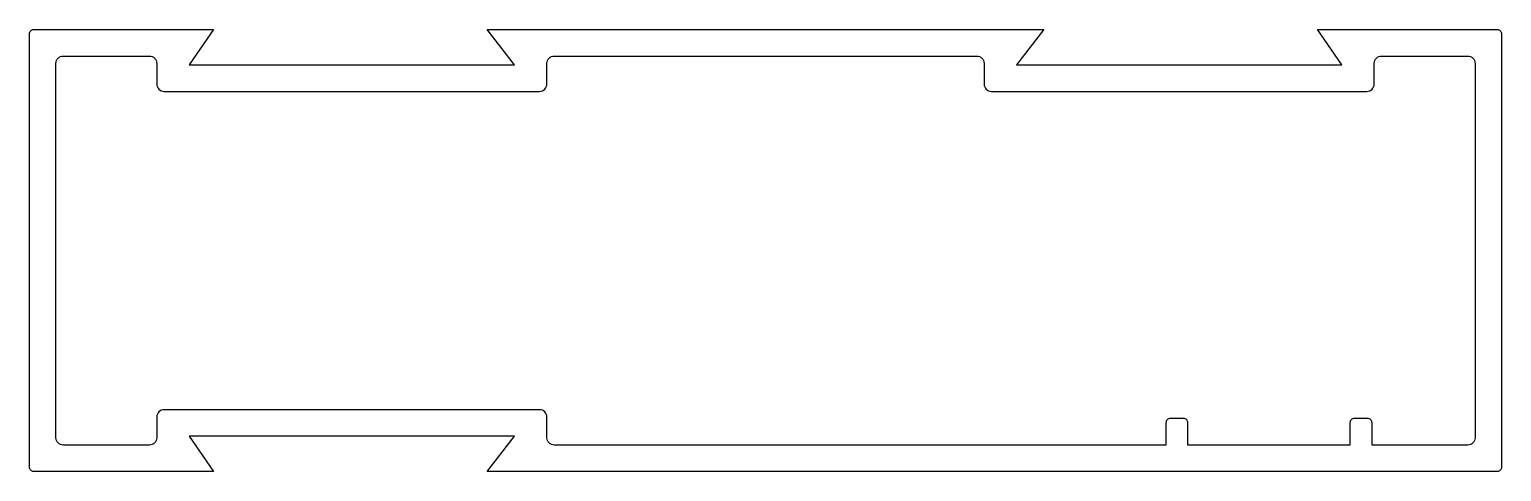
# Model space of a CAD drawing. Extents: x 177 to 277, y 242 to 272.
import ezdxf

# ---------------------------------------------------------------- set-up
doc = ezdxf.new("R2010")
doc.units = 0
doc.layers.add('ANA', color=220, linetype='CONTINUOUS')

msp = doc.modelspace()

# ---------------------------------------------------------------- linework, layer by layer
at = {"layer": 'ANA'}
for points in [[(188.24, 244.21), (189.89, 241.81), (177.69, 241.81, -0.414214), (177.39, 242.11), (177.39, 271.51, -0.414214), (177.69, 271.81), (189.89, 271.81), (188.24, 269.41), (210.34, 269.41), (208.49, 271.81), (246.29, 271.81), (244.44, 269.41), (266.54, 269.41), (264.89, 271.81), (277.09, 271.81, -0.414214), (277.39, 271.51), (277.39, 242.11, -0.414214), (277.09, 241.81), (208.49, 241.81), (210.34, 244.21)], [(255.79, 245.41), (254.89, 245.41, 0.414214), (254.59, 245.11), (254.59, 243.61), (254.09, 243.61), (213.04, 243.61, -0.414214), (212.54, 244.11), (212.54, 245.51, 0.414214), (212.04, 246.01), (186.54, 246.01, 0.414214), (186.04, 245.51), (186.04, 244.11, -0.414214), (185.54, 243.61), (179.69, 243.61, -0.414214), (179.19, 244.11), (179.19, 269.51, -0.414214), (179.69, 270.01), (185.54, 270.01, -0.414214), (186.04, 269.51), (186.04, 268.11, 0.414214), (186.54, 267.61), (212.04, 267.61, 0.414214), (212.54, 268.11), (212.54, 269.51, -0.414214), (213.04, 270.01), (241.74, 270.01, -0.414214), (242.24, 269.51), (242.24, 268.11, 0.414214), (242.74, 267.61), (268.24, 267.61, 0.414214), (268.74, 268.11), (268.74, 269.51, -0.414214), (269.24, 270.01), (275.09, 270.01, -0.414214), (275.59, 269.51), (275.59, 244.11, -0.414214), (275.09, 243.61), (268.59, 243.61), (268.59, 245.11, 0.414214), (268.29, 245.41), (267.39, 245.41, 0.414214), (267.09, 245.11), (267.09, 243.61), (256.09, 243.61), (256.09, 245.11, 0.414214)]]:
    msp.add_lwpolyline(points, format="xyb", close=True, dxfattribs=at)

doc.saveas('drawing.dxf')
